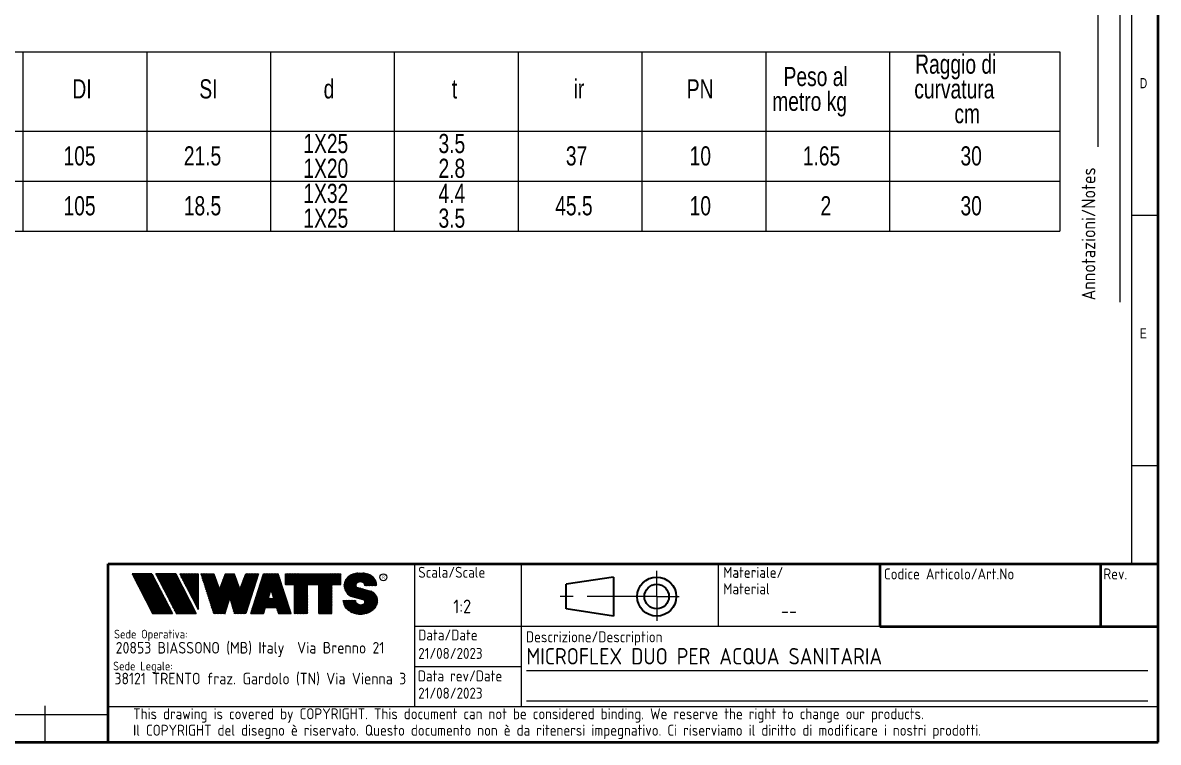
# Model space of a CAD drawing. Header units: millimetres. Extents: x 6 to 413, y 7 to 291.
# Drawn here: x 205.6 to 413.1, y 7.1 to 138.5 of the extents above; entities that cross this region are included whole.
import ezdxf

# ---------------------------------------------------------------- set-up
doc = ezdxf.new("R2010")
doc.units = ezdxf.units.MM
doc.linetypes.add('CENTERX2', pattern=[20.319999999999997, 12.7, -2.54, 2.54, -2.54])
doc.styles.add('SLDTEXTSTYLE0', font='ISOCP3', dxfattribs={"width": 0.96})
doc.styles.add('SLDTEXTSTYLE1', font='TXT', dxfattribs={"width": 0.605})
doc.styles.add('SLDTEXTSTYLE2', font='TXT', dxfattribs={"width": 0.75})
pattern_1 = [(45.0000000000001, (0, 0), (-0.1403165018917058, 0.1403165018917053), []), (135.0000000000001, (0, 0), (-0.1403165018917053, -0.1403165018917057), [])]

# ---------------------------------------------------------------- blocks, each defined once
blk = doc.blocks.new('SW_NOTE_0')
at = {"color": 0, "linetype": 'Continuous', "lineweight": 0, "insert": (0, 2.0463950369), "char_height": 1.5875, "attachment_point": 1, "style": 'SLDTEXTSTYLE0'}
blk.add_mtext('Sede Legale:', dxfattribs=at)
blk = doc.blocks.new('SW_NOTE_0_1')
at = {"color": 0, "linetype": 'Continuous', "lineweight": 0, "insert": (0, 2.0463950369), "char_height": 1.5875, "attachment_point": 1, "style": 'SLDTEXTSTYLE0'}
blk.add_mtext('Sede Operativa:', dxfattribs=at)
blk = doc.blocks.new('SW_NOTE_0_2')
at = {"color": 0, "linetype": 'Continuous', "lineweight": 0, "insert": (0, 2.7285267159), "char_height": 2.1166666667, "attachment_point": 1, "style": 'SLDTEXTSTYLE0'}
blk.add_mtext('20853 BIASSONO (MB) Italy  Via Brenno 21', dxfattribs=at)
blk = doc.blocks.new('SW_NOTE_0_3')
at = {"color": 0, "linetype": 'Continuous', "lineweight": 0, "insert": (0, 0.7734406439), "char_height": 0.6, "attachment_point": 1, "style": 'SLDTEXTSTYLE1'}
blk.add_mtext('R', dxfattribs=at)
blk = doc.blocks.new('SW_NOTE_0_4')
at = {"color": 0, "linetype": 'Continuous', "lineweight": 0, "insert": (0.8598958333, 2.7285267159), "char_height": 2.1166666667, "attachment_point": 1, "style": 'SLDTEXTSTYLE0'}
blk.add_mtext('38121 TRENTO fraz. Gardolo (TN) Via Vienna 3', dxfattribs=at)
blk = doc.blocks.new('Blocco3')
at = {"linetype": 'Continuous'}
h = blk.add_hatch(dxfattribs=at)
h.set_pattern_fill('NET', color=8, scale=0.0625, angle=45, style=0)
h.set_pattern_definition(pattern_1)
h.paths.add_polyline_path([(11.05444382492512, 14.16382701164379), (7.313952129728942, 21.3799670116438), (3.694452129728916, 21.3799670116438), (7.434943824925099, 14.16382701164379)], flags=0)
h = blk.add_hatch(dxfattribs=at)
h.set_pattern_fill('NET', color=8, scale=0.0625, angle=45, style=0)
h.set_pattern_definition(pattern_1)
h.paths.add_polyline_path([(15.3933988249251, 14.16382701164379), (11.65290712972893, 21.37996701164379), (8.033407129728966, 21.37996701164379), (11.77389882492522, 14.16382701164379)], flags=0)
h = blk.add_hatch(dxfattribs=at)
h.set_pattern_fill('NET', color=8, scale=0.0625, angle=45, style=0)
h.set_pattern_definition(pattern_1)
h.paths.add_polyline_path([(12.37769623268193, 21.37996701164379), (12.37419275042715, 21.37646352938913), (15.77659712972891, 14.8648670116438), (15.77659712972891, 21.37996701164379)], flags=0)
h = blk.add_hatch(dxfattribs=at)
h.set_pattern_fill('NET', color=8, scale=0.0625, angle=45, style=0)
h.set_pattern_definition(pattern_1)
h.paths.add_polyline_path([(18.58302904500901, 14.1739670116438), (20.63202904500886, 14.17396701164379), (21.50652904500886, 17.08996701164384), (22.38062662423105, 14.17530887440915), (22.3819684869964, 14.1739670116438), (24.43002904500882, 14.1739670116438), (26.74152904500894, 21.37996701164335), (24.43152904500879, 21.37996701164335), (23.36652904500892, 18.53896701164332), (22.30152904500885, 21.37996701164331), (20.71152904500898, 21.37996701164331), (19.64652904500904, 18.53896701164336), (18.58839398242877, 21.36165406590695), (18.57008103669182, 21.37996701164385), (16.27152904500887, 21.37996701164379)], flags=0)
h = blk.add_hatch(dxfattribs=at)
h.set_pattern_fill('NET', color=8, scale=0.0625, angle=45, style=0)
h.set_pattern_definition(pattern_1)
h.paths.add_polyline_path([(28.0109849374968, 15.27196701164379), (30.06807315252094, 15.27196701164379), (30.41502904500895, 14.1739670116438), (32.71602904500884, 14.1739670116438), (30.38202904500878, 21.37996701164385), (27.69702904500885, 21.37996701164385), (25.3630290450089, 14.1739670116438), (27.66402904500879, 14.1739670116438)], flags=0)
h.paths.add_polyline_path([(29.55237914838586, 16.90396701164381), (28.5266789416319, 16.90396701164381), (29.03952904500888, 18.52696701164385)], flags=0)
h = blk.add_hatch(dxfattribs=at)
h.set_pattern_fill('NET', color=8, scale=0.0625, angle=45, style=0)
h.set_pattern_definition(pattern_1)
h.paths.add_polyline_path([(40.177029045009, 14.18567151533784), (40.177029045009, 19.44496701164383), (41.80752904500887, 19.44496701164383), (41.80752904500887, 21.37996701164385), (31.71852904500885, 21.37996701164385), (31.71852904500885, 19.44496701164383), (33.34902904500883, 19.44496701164383), (33.34902904500883, 14.1739670116438), (35.74002904500887, 14.1739670116438), (35.74002904500887, 19.44496701164383), (37.78602904500886, 19.44496701164383), (37.78602904500886, 14.1739670116438), (40.16532454131496, 14.1739670116438)], flags=0)
h = blk.add_hatch(dxfattribs=at)
h.set_pattern_fill('NET', color=8, scale=0.0625, angle=45, style=0)
h.set_pattern_definition(pattern_1)
edge = h.paths.add_edge_path(flags=0)
edge.add_arc((45.06115806892275, 16.5114450354798), 0.5957262272328816, 186.5198373590754, 199.3038780978758, ccw=False)
edge.add_arc((45.04420873719567, 16.50962366435909), 0.5786797133902571, 180.0155103752775, 186.5312194619315, ccw=False)
edge.add_line((44.46552904500891, 16.50946701164423), (42.25752904500893, 16.50946701164385))
edge.add_arc((44.18603307666216, 16.50996104706786), 1.928504094933136, 180.0146777728456, 186.4123960736497)
edge.add_arc((44.23738139714609, 16.515362801642), 1.980134492169909, 186.4017819582809, 198.9766475152823)
edge.add_arc((44.39128441893828, 16.56795904464408), 2.142776481560827, 198.9683875918098, 210.8849179078794)
edge.add_arc((44.61166259275087, 16.69943837653658), 2.39939542117679, 210.8780422952446, 221.9134871222623)
edge.add_arc((44.85480924302723, 16.91736933899839), 2.725913633704397, 221.9082412642137, 232.0310887879014)
edge.add_arc((45.07715513635127, 17.20193775914857), 3.087046356424883, 232.0272080115069, 241.3355965365689)
edge.add_arc((45.24603657093621, 17.51050012324978), 3.438801448091314, 241.3327083879403, 249.9896368441532)
edge.add_arc((45.34725225055329, 17.78801132532556), 3.734194511721926, 249.9874307793477, 258.1785727277432)
edge.add_arc((45.38771112548294, 17.98073158851377), 3.931115833052039, 258.1768281598786, 266.0905752210105)
edge.add_arc((45.39252904500938, 18.04976811020574), 4.000320196211769, 266.0891452354333, 273.9108547645717)
edge.add_arc((45.39731701440232, 17.98094836402009), 3.931334146149711, 273.9096448602884, 281.8229517588199)
edge.add_arc((45.4376869696974, 17.78842815150741), 3.734626849412173, 281.8219022035373, 290.0120942893549)
edge.add_arc((45.53875968590813, 17.51107897323941), 3.439434950392664, 290.0111619263286, 298.6664928415928)
edge.add_arc((45.7074598200074, 17.20261188871908), 3.087850429968319, 298.6656180832103, 307.9715773687166)
edge.add_arc((45.92962383311786, 16.91803887327351), 2.726825988362962, 307.9706091044987, 318.0900608434113)
edge.add_arc((46.17265778346068, 16.69998218189551), 2.400307661903285, 318.088616399965, 329.1198541825174)
edge.add_arc((46.39308337412456, 16.56827986020729), 2.143533575461953, 329.1171941602808, 341.0295003400614)
edge.add_arc((46.54725014449179, 16.5154588441048), 1.980569090086575, 341.0247377042438, 353.5968328221997)
edge.add_arc((46.59506746836535, 16.51041435044312), 1.932487507373016, 353.5873527063252, 356.7846350377361)
edge.add_arc((46.61165730255683, 16.50948641804131), 1.915871742552177, 356.7845142237129, 359.9994196348174)
edge.add_arc((46.72637301809257, 16.50946701163364), 1.801156026918341, 0, 74.22025531803895)
edge.add_line((47.2161795047902, 18.24274501555968), (44.82556098410442, 18.91830915241684))
edge.add_arc((44.9320242026464, 19.29505049810555), 0.3914951576375584, 172.7087314225675, 254.2202553180024, ccw=False)
edge.add_arc((45.12849007786608, 19.28333375051457), 0.5880100908548186, 162.165586868528, 174.0059807067136, ccw=False)
edge.add_arc((45.16002618631481, 19.27323782500176), 0.6211228028240731, 150.7625471398166, 162.1699870806363, ccw=False)
edge.add_arc((45.20519158401089, 19.24799848911449), 0.6728619177555087, 139.9607077937478, 150.7656315814739, ccw=False)
edge.add_arc((45.25507056166797, 19.20612283538228), 0.7379885796620933, 129.8123774333935, 139.9628536576919, ccw=False)
edge.add_arc((45.30072353609345, 19.15138842107454), 0.809263047047259, 120.27552402571419, 129.8140059279949, ccw=False)
edge.add_arc((45.33541956815332, 19.09199788199054), 0.8780456781598633, 111.2480161453112, 120.2769344950986, ccw=False)
edge.add_arc((45.35621963246292, 19.03856667885261), 0.9353827139821759, 102.59618479047049, 111.24938262362829, ccw=False)
edge.add_arc((45.36453465193721, 19.00146667799356), 0.9734030907632052, 94.17273331414867, 102.59760830043251, ccw=False)
edge.add_arc((45.36552904500888, 18.98820473740789), 0.9867022327901889, 85.82571215071579, 94.17428784928302, ccw=False)
edge.add_arc((45.36653040687354, 19.00151395523621), 0.9733554317742666, 77.40218507097399, 85.82747331441101, ccw=False)
edge.add_arc((45.37486568696492, 19.03865617343216), 0.9352894353064158, 68.75018505204758, 77.40424753390482, ccw=False)
edge.add_arc((45.39569695852665, 19.09211896634796), 0.8779116473468327, 59.722374852032715, 68.75267450752489, ccw=False)
edge.add_arc((45.43042996664173, 19.15152445821986), 0.8090974608341593, 50.18501575957839, 59.725454286712704, ccw=False)
edge.add_arc((45.47611632174291, 19.20625213501936), 0.7378067956658844, 40.03589260142758, 50.18887630755728, ccw=False)
edge.add_arc((45.52601146630402, 19.24809862811384), 0.6726865151564858, 29.232955538525573, 40.04070508617059, ccw=False)
edge.add_arc((45.57116176380907, 19.27329438071612), 0.6209818631501486, 17.828714093369115, 29.23875168617178, ccw=False)
edge.add_arc((45.60264583678176, 19.28335017090542), 0.5879309770710306, 5.993219805660885, 17.83521261898761, ccw=False)
edge.add_arc((45.61292558107525, 19.28434574377955), 0.5776034766636615, 0.012029249508600515, 6.001471372912306, ccw=False)
edge.add_line((46.19052904500881, 19.28446701163464), (48.34752902630239, 19.28446701163464))
edge.add_arc((46.39002351814973, 19.28445340842631), 1.957505508199923, 0.0003981630816975, 2.836014343801475)
edge.add_arc((46.37683713775991, 19.28380295287555), 1.970707921334659, 2.835933772533007, 5.659443682139332)
edge.add_arc((46.35838669738737, 19.28219581826266), 1.989226927693886, 5.653101356194594, 16.87308970083372)
edge.add_arc((46.28996746631433, 19.26159442663321), 2.060680327877944, 16.86907560868967, 27.8236333030418)
edge.add_arc((46.19185307363353, 19.20995215872329), 2.171555678974831, 27.82038250018099, 38.39292481794157)
edge.add_arc((46.08335200137739, 19.12411166863691), 2.309906905779259, 38.39030831921242, 48.53048232723409)
edge.add_arc((45.98392505033181, 19.01175101505159), 2.459942324295824, 48.52829796787363, 58.24686155261538)
edge.add_arc((45.90828833905262, 18.88970605071616), 2.603524628424836, 58.24492006637411, 67.59904062886916)
edge.add_arc((45.86290515069405, 18.77983331732091), 2.722401219848767, 67.59719673364309, 76.67446447463736)
edge.add_arc((45.84473518371627, 18.70351471180111), 2.800852920098214, 76.67261134518286, 85.57815923005096)
edge.add_arc((45.84229113252329, 18.67359855220153), 2.83086846943038, 85.57552266053499, 89.99518473518364)
edge.add_line((45.842529045009, 21.50446701163457), (44.94252904500888, 21.50446701163457))
edge.add_arc((44.94276695749281, 18.67359850982044), 2.830868511811478, 90.00481526470833, 94.42447730593362)
edge.add_arc((44.94032290617282, 18.70351467131333), 2.800852960581912, 94.42184073649385, 103.3273885570555)
edge.add_arc((44.92215293807671, 18.77983328213883), 2.722401254912012, 103.325535427645, 112.4028031126715)
edge.add_arc((44.87676974692227, 18.88970602315703), 2.603524655375139, 112.4009592174978, 121.7550797381683)
edge.add_arc((44.80113303096691, 19.01175099598262), 2.459942341566146, 121.7531382519939, 131.4717018150411)
edge.add_arc((44.70170607377013, 19.12411165738949), 2.309906913115744, 131.4695174557465, 141.6096914674093)
edge.add_arc((44.59320499475962, 19.20995215348743), 2.171555677284356, 141.6070749687322, 152.1796173186054)
edge.add_arc((44.49509059596939, 19.26159442501529), 2.060680319096067, 152.1763665156696, 163.1309242692057)
edge.add_arc((44.42667136062602, 19.28219581809734), 1.989226914404197, 163.1269101769954, 174.3468986007445)
edge.add_arc((44.57419603198336, 19.27593466072469), 2.136666986974319, 174.5695011428801, 255.0000000000066)
edge.add_line((44.02118592271279, 17.21207283582689), (45.84626778507497, 16.7230436246862))
edge.add_arc((45.72605237752408, 16.27439361585378), 0.4644766674849869, -75.4769371718246, 74.99999999999619, ccw=False)
edge.add_arc((45.45547266962009, 16.93669211548194), 1.17737379801132, 281.61443982591936, 289.1926520628284, ccw=False)
edge.add_arc((45.44209783683689, 17.0014953670647), 1.243542859950836, 273.8399017988016, 281.616949785706, ccw=False)
edge.add_arc((45.440529045009, 17.02449564793318), 1.266596567151676, 266.1589686822715, 273.84103131772883, ccw=False)
edge.add_arc((45.43895075328292, 17.00142536587583), 1.243472379722312, 258.3828294730344, 266.16031894243594, ccw=False)
edge.add_arc((45.42567488373167, 16.93701849461646), 1.177711505774551, 250.31862059628048, 258.38449360241736, ccw=False)
edge.add_arc((45.39245629651771, 16.84426652461201), 1.079190438371595, 241.7680470576149, 250.3207490608705, ccw=False)
edge.add_arc((45.33702181320746, 16.74112027367779), 0.9620916403619206, 232.5317468519101, 241.7708733172753, ccw=False)
edge.add_arc((45.26402174126313, 16.64596892275373), 0.8421633851545682, 222.4290094636793, 232.5356131763763, ccw=False)
edge.add_arc((45.18416462057952, 16.57306790402564), 0.7340351609004617, 211.3430568025371, 222.4343521567399, ccw=False)
edge.add_arc((45.11175154475656, 16.5290607105654), 0.649298633060035, 199.2950708619685, 211.3502326774161, ccw=False)
at = {"color": 7, "linetype": 'Continuous', "lineweight": 18}
for p, q in [((3.6944521297, 21.3799670116), (7.4349438249, 14.1638270116)), ((7.3139521297, 21.3799670116), (3.6944521297, 21.3799670116)), ((7.3139521297, 21.3799670116), (11.0544438249, 14.1638270116)), ((8.0334071297, 21.3799670116), (11.7738988249, 14.1638270116)), ((11.6529071297, 21.3799670116), (8.0334071297, 21.3799670116)), ((11.6529071297, 21.3799670116), (15.3933988249, 14.1638270116)), ((12.3723621297, 21.3799670116), (15.7765971297, 21.3799670116)), ((12.3723621297, 21.3799670116), (15.7765971297, 14.8648670116)), ((12.3741927504, 21.3764635294), (12.3776962327, 21.3799670116)), ((15.7765971297, 21.3799670116), (15.7765971297, 14.8648670116)), ((16.271529045, 21.3799670116), (18.581529045, 21.3799670116)), ((16.271529045, 21.3799670116), (18.583029045, 14.1739670116)), ((18.5883939824, 21.3616540659), (18.5700810367, 21.3799670116)), ((18.581529045, 21.3799670116), (19.646529045, 18.5389670116)), ((19.646529045, 18.5389670116), (20.711529045, 21.3799670116)), ((20.711529045, 21.3799670116), (22.301529045, 21.3799670116)), ((22.301529045, 21.3799670116), (23.366529045, 18.5389670116)), ((23.366529045, 18.5389670116), (24.431529045, 21.3799670116)), ((26.741529045, 21.3799670116), (24.430029045, 14.1739670116)), ((24.431529045, 21.3799670116), (26.741529045, 21.3799670116)), ((25.363029045, 14.1739670116), (27.697029045, 21.3799670116)), ((27.697029045, 21.3799670116), (30.382029045, 21.3799670116)), ((32.716029045, 14.1739670116), (30.382029045, 21.3799670116)), ((31.718529045, 21.3799670116), (41.807529045, 21.3799670116)), ((31.718529045, 19.4449670116), (31.718529045, 21.3799670116)), ((41.807529045, 19.4449670116), (41.807529045, 21.3799670116)), ((42.9950648301, 20.6806625626), (43.1401273367, 20.8257250692)), ((44.942529045, 21.5044670116), (45.842529045, 21.5044670116)), ((31.718529045, 19.4449670116), (33.349029045, 19.4449670116)), ((33.349029045, 14.1739670116), (33.349029045, 19.4449670116)), ((35.740029045, 14.1739670116), (35.740029045, 19.4449670116)), ((35.740029045, 19.4449670116), (37.786029045, 19.4449670116)), ((37.786029045, 14.1739670116), (37.786029045, 19.4449670116)), ((40.177029045, 14.1739670116), (40.177029045, 19.4449670116)), ((40.177029045, 19.4449670116), (41.807529045, 19.4449670116)), ((44.8255609841, 18.9183091524), (47.2161795048, 18.2427450156)), ((48.3475290263, 19.2844670116), (46.190529045, 19.2844670116)), ((21.506529045, 17.0899670116), (20.632029045, 14.1739670116)), ((21.506529045, 17.0899670116), (22.381029045, 14.1739670116)), ((29.039529045, 18.5269670116), (28.5266789416, 16.9039670116)), ((28.5266789416, 16.9039670116), (29.5523791484, 16.9039670116)), ((29.039529045, 18.5269670116), (29.5523791484, 16.9039670116)), ((44.0211859227, 17.2120728358), (45.8462677851, 16.7230436247)), ((28.0109849375, 15.2719670116), (27.664029045, 14.1739670116)), ((28.0109849375, 15.2719670116), (30.0680731525, 15.2719670116)), ((30.0680731525, 15.2719670116), (30.415029045, 14.1739670116)), ((42.257529045, 16.5094670116), (44.465529045, 16.5094670116)), ((7.4349438249, 14.1638270116), (11.0544438249, 14.1638270116)), ((11.7738988249, 14.1638270116), (15.3933988249, 14.1638270116)), ((20.632029045, 14.1739670116), (18.583029045, 14.1739670116)), ((22.381968487, 14.1739670116), (22.3806266242, 14.1753088744)), ((24.430029045, 14.1739670116), (22.381029045, 14.1739670116)), ((25.363029045, 14.1739670116), (27.664029045, 14.1739670116)), ((30.415029045, 14.1739670116), (32.716029045, 14.1739670116)), ((35.740029045, 14.1739670116), (33.349029045, 14.1739670116)), ((37.786029045, 14.1739670116), (40.177029045, 14.1739670116)), ((40.1653245413, 14.1739670116), (40.177029045, 14.1856715153))]:
    blk.add_line(p, q, dxfattribs=at)
blk.add_circle((49.5830483895, 20.7778850004), 0.6302727769328706, dxfattribs=at)
for centre, radius, start, end in [((44.7017060738, 19.1241116574), 2.309906913115741, 131.4695174557, 141.6096914674), ((44.801133031, 19.011750996), 2.459942341566148, 121.753138252, 131.471701815), ((44.8767697469, 18.8897060232), 2.603524655375143, 112.4009592175, 121.7550797382), ((44.9221529381, 18.7798332821), 2.722401254912012, 103.3255354276, 112.4028031127), ((44.9403229062, 18.7035146713), 2.800852960581919, 94.4218407365, 103.3273885571), ((44.9427669575, 18.6735985098), 2.830868511811481, 90.0048152647, 94.4244773059), ((45.8422911325, 18.6735985522), 2.830868469430371, 85.5755226605, 89.9951847352), ((45.8447351837, 18.7035147118), 2.800852920098217, 76.6726113452, 85.5781592301), ((45.8629051507, 18.7798333173), 2.722401219848772, 67.5971967336, 76.6744644746), ((45.9082883391, 18.8897060507), 2.603524628424831, 58.2449200664, 67.5990406289), ((45.9839250503, 19.011751015), 2.459942324295831, 48.5282979679, 58.2468615526), ((46.0833520014, 19.1241116686), 2.309906905779259, 38.3903083192, 48.5304823272), ((44.574196032, 19.2759346607), 2.136666986974321, 174.5695011429, 255), ((44.4266713606, 19.2821958181), 1.989226914404205, 163.126910177, 174.3468986007), ((44.495090596, 19.261594425), 2.060680319096064, 152.1763665157, 163.1309242692), ((44.5932049948, 19.2099521535), 2.171555677284359, 141.6070749687, 152.1796173186), ((44.9320242026, 19.2950504981), 0.3914951576375621, 172.7087314226, 254.220255318), ((45.1284900779, 19.2833337505), 0.5880100908548216, 162.1655868685, 174.0059807067), ((45.1600261863, 19.273237825), 0.6211228028240774, 150.7625471398, 162.1699870806), ((45.205191584, 19.2479984891), 0.6728619177555144, 139.9607077937, 150.7656315815), ((45.2550705617, 19.2061228354), 0.7379885796620934, 129.8123774334, 139.9628536577), ((45.3007235361, 19.1513884211), 0.809263047047257, 120.2755240257, 129.814005928), ((45.3354195682, 19.091997882), 0.8780456781598602, 111.2480161453, 120.2769344951), ((45.3562196325, 19.0385666788), 0.9353827139821707, 102.5961847905, 111.2493826236), ((45.3645346519, 19.001466678), 0.9734030907632061, 94.1727333141, 102.5976083004), ((45.365529045, 18.9882047374), 0.9867022327901879, 85.8257121507, 94.1742878493), ((45.3665304069, 19.0015139552), 0.9733554317742633, 77.402185071, 85.8274733144), ((45.374865687, 19.0386561734), 0.9352894353064114, 68.750185052, 77.4042475339), ((45.3956969585, 19.0921189663), 0.877911647346837, 59.722374852, 68.7526745075), ((45.4304299666, 19.1515244582), 0.8090974608341591, 50.1850157596, 59.7254542867), ((45.4761163217, 19.206252135), 0.7378067956658865, 40.0358926014, 50.1888763076), ((45.5260114663, 19.2480986281), 0.6726865151564876, 29.2329555385, 40.0407050862), ((45.5711617638, 19.2732943807), 0.6209818631501555, 17.8287140934, 29.2387516862), ((45.6026458368, 19.2833501709), 0.5879309770710358, 5.9932198057, 17.835212619), ((45.6129255811, 19.2843457438), 0.5776034766636643, 0.0120292495, 6.0014713729), ((46.1918530736, 19.2099521587), 2.171555678974832, 27.8203825002, 38.3929248179), ((46.2899674663, 19.2615944266), 2.06068032787794, 16.8690756087, 27.823633303), ((46.3583866974, 19.2821958183), 1.989226927693887, 5.6531013562, 16.8730897008), ((46.3768371378, 19.2838029529), 1.970707921334663, 2.8359337725, 5.6594436821), ((46.3900235181, 19.2844534084), 1.957505508199924, 0.0003981631, 2.8360143438), ((45.7260523775, 16.2743936158), 0.4644766674849887, 284.5230628282, 75), ((46.7263730181, 16.5094670116), 1.801156026920168, 7e-10, 74.220255318), ((44.1860330767, 16.5099610471), 1.928504094933163, 180.0146777728, 186.4123960736), ((44.2373813971, 16.5153628016), 1.980134492169936, 186.4017819583, 198.9766475153), ((44.3912844189, 16.5679590446), 2.142776481560883, 198.9683875918, 210.8849179079), ((44.6116625928, 16.6994383765), 2.399395421176823, 210.8780422952, 221.9134871223), ((44.854809243, 16.917369339), 2.725913633704416, 221.9082412642, 232.0310887879), ((45.0771551364, 17.2019377591), 3.087046356424895, 232.0272080115, 241.3355965366), ((45.0442087372, 16.5096236644), 0.5786797133902616, 180.0155103747, 186.5312194619), ((45.0611580689, 16.5114450355), 0.5957262272328773, 186.5198373591, 199.3038780979), ((45.1117515448, 16.5290607106), 0.6492986330600353, 199.295070862, 211.3502326774), ((45.1841646206, 16.573067904), 0.7340351609004631, 211.3430568025, 222.4343521567), ((45.2640217413, 16.6459689227), 0.8421633851545696, 222.4290094637, 232.5356131764), ((45.3370218132, 16.7411202737), 0.9620916403619229, 232.5317468519, 241.7708733173), ((45.3924562965, 16.8442665246), 1.079190438371592, 241.7680470576, 250.3207490609), ((45.4256748837, 16.9370184946), 1.17771150577455, 250.3186205963, 258.3844936024), ((45.4389507533, 17.0014253659), 1.243472379722314, 258.382829473, 266.1603189424), ((45.440529045, 17.0244956479), 1.266596567151677, 266.1589686823, 273.8410313177), ((45.4420978368, 17.0014953671), 1.243542859950833, 273.8399017988, 281.6169497857), ((45.4554726696, 16.9366921155), 1.177373798011318, 281.6144398259, 289.1926520628), ((45.4534898068, 16.9424048088), 1.183420828830196, 289.1923920737, 289.6798656664), ((45.4885761183, 16.844474954), 1.07939534120923, 289.6768084584, 292.8867792228), ((45.4893501133, 16.8425594132), 1.077329585994261, 292.8884764659, 296.1017072893), ((45.70745982, 17.2026118887), 3.087850429968317, 298.6656180832, 307.9715773687), ((45.9296238331, 16.9180388733), 2.726825988362958, 307.9706091045, 318.0900608434), ((46.1726577835, 16.6999821819), 2.400307661903371, 318.0886164, 329.1198541826), ((46.3930833741, 16.5682798602), 2.143533575461955, 329.1171941603, 341.0295003401), ((46.5472501445, 16.5154588441), 1.980569090086578, 341.0247377042, 353.5968328222), ((46.5950674684, 16.5104143504), 1.932487507373017, 353.5873527063, 356.7846350377), ((46.6116573026, 16.509486418), 1.915871742552178, 356.7845142237, 359.9994196352), ((45.2460365709, 17.5105001232), 3.438801448091321, 241.3327083879, 249.9896368442), ((45.3472522506, 17.7880113253), 3.734194511722001, 249.9874307793, 258.1785727277), ((45.3877111255, 17.9807315885), 3.931115833052035, 258.1768281599, 266.090575221), ((45.392529045, 18.0497681102), 4.000320196211768, 266.0891452354, 273.9108547646), ((45.3973170144, 17.980948364), 3.931334146149712, 273.9096448603, 281.8229517588), ((45.4376869697, 17.7884281515), 3.734626849412178, 281.8219022035, 290.0120942894), ((45.5387596859, 17.5110789732), 3.439434950392669, 290.0111619263, 298.6664928416)]:
    blk.add_arc(centre, radius, start, end, dxfattribs=at)
at = {"color": 7, "linetype": 'Continuous', "lineweight": 0}
for name, p in [('SW_NOTE_0_3', (49.3891536268, 20.352955282)), ('SW_NOTE_0_1', (0.3940809582, 9.1445251874)), ('SW_NOTE_0_2', (0.6867729306, 6.2319811604)), ('SW_NOTE_0', (0.2250572358, 3.3187543051)), ('SW_NOTE_0_4', (-0.4046335912, 0.6092819875))]:
    blk.add_blockref(name, p, dxfattribs=at)
blk = doc.blocks.new('SW_NOTE_0_5')
at = {"color": 0, "linetype": 'Continuous', "lineweight": 0, "char_height": 2, "attachment_point": 1, "style": 'SLDTEXTSTYLE0'}
for s, insert in [('Materiale/', (0, 2.5781354795)), ('Material', (0, -0.4218645465))]:
    blk.add_mtext(s, dxfattribs=dict(at, insert=insert))
blk = doc.blocks.new('SW_NOTE_0_7')
at = {"color": 0, "linetype": 'Continuous', "lineweight": 0, "char_height": 2, "attachment_point": 1, "style": 'SLDTEXTSTYLE0'}
for s, insert in [('This drawing is covered by COPYRIGHT. This document can not be considered binding. We reserve the right to change our products.', (0, 2.5781354795)), ('Il COPYRIGHT del disegno è riservato. Questo documento non è da ritenersi impegnativo. Ci riserviamo il diritto di modificare i nostri prodotti.', (0, -0.4218645465))]:
    blk.add_mtext(s, dxfattribs=dict(at, insert=insert))
blk = doc.blocks.new('SW_TABLEANNOTATION_1')
at = {"color": 0, "linetype": 'Continuous', "lineweight": 18}
for p, q in [((46.8095761658, 0), (69.4243540917, 0)), ((69.4243540917, 0), (69.4243540917, -14.505010979)), ((69.4243540917, 0), (92.0391320176, 0)), ((92.0391320176, 0), (92.0391320176, -14.505010979)), ((92.0391320176, 0), (114.6539099435, 0)), ((114.6539099435, 0), (114.6539099435, -14.505010979)), ((114.6539099435, 0), (137.2686878694, 0)), ((137.2686878694, 0), (137.2686878694, -14.505010979)), ((137.2686878694, 0), (159.8834657953, 0)), ((159.8834657953, 0), (159.8834657953, -14.505010979)), ((159.8834657953, 0), (182.4982437212, 0)), ((182.4982437212, 0), (182.4982437212, -14.505010979)), ((182.4982437212, 0), (205.1130216471, 0)), ((205.1130216471, 0), (205.1130216471, -14.505010979)), ((205.1130216471, 0), (227.727799573, 0)), ((227.727799573, 0), (227.727799573, -14.505010979)), ((227.727799573, 0), (258.8296335627, 0)), ((258.8296335627, 0), (258.8296335627, -14.505010979)), ((46.8095761658, -14.505010979), (69.4243540917, -14.505010979)), ((69.4243540917, -14.505010979), (69.4243540917, -23.6105300479)), ((69.4243540917, -14.505010979), (92.0391320176, -14.505010979)), ((92.0391320176, -14.505010979), (92.0391320176, -23.6105300479)), ((92.0391320176, -14.505010979), (114.6539099435, -14.505010979)), ((114.6539099435, -14.505010979), (114.6539099435, -23.6105300479)), ((114.6539099435, -14.505010979), (137.2686878694, -14.505010979)), ((137.2686878694, -14.505010979), (137.2686878694, -23.6105300479)), ((137.2686878694, -14.505010979), (159.8834657953, -14.505010979)), ((159.8834657953, -14.505010979), (159.8834657953, -23.6105300479)), ((159.8834657953, -14.505010979), (182.4982437212, -14.505010979)), ((182.4982437212, -14.505010979), (182.4982437212, -23.6105300479)), ((182.4982437212, -14.505010979), (205.1130216471, -14.505010979)), ((205.1130216471, -14.505010979), (205.1130216471, -23.6105300479)), ((205.1130216471, -14.505010979), (227.727799573, -14.505010979)), ((227.727799573, -14.505010979), (227.727799573, -23.6105300479)), ((227.727799573, -14.505010979), (258.8296335627, -14.505010979)), ((258.8296335627, -14.505010979), (258.8296335627, -23.6105300479)), ((46.8095761658, -23.6105300479), (69.4243540917, -23.6105300479)), ((69.4243540917, -23.6105300479), (69.4243540917, -32.7160491168)), ((69.4243540917, -23.6105300479), (92.0391320176, -23.6105300479)), ((92.0391320176, -23.6105300479), (92.0391320176, -32.7160491168)), ((92.0391320176, -23.6105300479), (114.6539099435, -23.6105300479)), ((114.6539099435, -23.6105300479), (114.6539099435, -32.7160491168)), ((114.6539099435, -23.6105300479), (137.2686878694, -23.6105300479)), ((137.2686878694, -23.6105300479), (137.2686878694, -32.7160491168)), ((137.2686878694, -23.6105300479), (159.8834657953, -23.6105300479)), ((159.8834657953, -23.6105300479), (159.8834657953, -32.7160491168)), ((159.8834657953, -23.6105300479), (182.4982437212, -23.6105300479)), ((182.4982437212, -23.6105300479), (182.4982437212, -32.7160491168)), ((182.4982437212, -23.6105300479), (205.1130216471, -23.6105300479)), ((205.1130216471, -23.6105300479), (205.1130216471, -32.7160491168)), ((205.1130216471, -23.6105300479), (227.727799573, -23.6105300479)), ((227.727799573, -23.6105300479), (227.727799573, -32.7160491168)), ((227.727799573, -23.6105300479), (258.8296335627, -23.6105300479)), ((258.8296335627, -23.6105300479), (258.8296335627, -32.7160491168)), ((46.8095761658, -32.7160491168), (69.4243540917, -32.7160491168)), ((69.4243540917, -32.7160491168), (92.0391320176, -32.7160491168)), ((92.0391320176, -32.7160491168), (114.6539099435, -32.7160491168)), ((114.6539099435, -32.7160491168), (137.2686878694, -32.7160491168)), ((137.2686878694, -32.7160491168), (159.8834657953, -32.7160491168)), ((159.8834657953, -32.7160491168), (182.4982437212, -32.7160491168)), ((182.4982437212, -32.7160491168), (205.1130216471, -32.7160491168)), ((205.1130216471, -32.7160491168), (227.727799573, -32.7160491168)), ((227.727799573, -32.7160491168), (258.8296335627, -32.7160491168))]:
    blk.add_line(p, q, dxfattribs=at)
at = {"color": 0, "linetype": 'Continuous', "lineweight": 0, "char_height": 3.5, "attachment_point": 1, "style": 'SLDTEXTSTYLE2'}
for s, insert in [('Raggio di', (232.4189942963, -0.4779213679)), ('Peso al', (208.3801323913, -2.7407684003)), ('DI', (78.4688957894, -5.0036156655)), ('SI', (101.6572848351, -5.0036156655)), ('d', (124.3619933642, -5.0036156655)), ('t', (147.786146254, -5.0036156655)), ('ir', (170.0217574977, -5.0036156655)), ('PN', (190.6993827221, -5.0036156655)), ('curvatura', (232.2537162043, -5.0036158984)), ('metro kg', (206.3068686419, -7.2664629308)), ('cm', (239.5818413868, -9.5293104288)), ('1X25', (120.6602569122, -14.979232704)), ('3.5', (145.343438015, -14.979232704)), ('105', (76.8525763808, -17.2420799692)), ('21.5', (98.8208264501, -17.2420799692)), ('37', (168.6047435647, -17.2420799692)), ('10', (191.2195214906, -17.2420799692)), ('1.65', (211.8947160796, -17.2420799692)), ('30', (240.6926053743, -17.2420799692)), ('1X20', (120.6602569122, -19.5049272344)), ('2.8', (145.343438015, -19.5049272344)), ('1X32', (120.6602569122, -24.0847517729)), ('4.4', (145.343438015, -24.0847517729)), ('105', (76.8525763808, -26.3475990381)), ('18.5', (98.8208264501, -26.3475990381)), ('45.5', (166.6651602278, -26.3475990381)), ('10', (191.2195214906, -26.3475990381)), ('2', (215.1273550133, -26.3475990381)), ('30', (240.6926053743, -26.3475990381)), ('1X25', (120.6602569122, -28.6104463033)), ('3.5', (145.343438015, -28.6104463033))]:
    blk.add_mtext(s, dxfattribs=dict(at, insert=insert))

msp = doc.modelspace()

# ---------------------------------------------------------------- linework, layer by layer
at = {"color": 7, "linetype": 'Continuous', "lineweight": 35}
for p, q in [((413.0639869005, 7.1062131717), (413.0639869005, 291.1062131717)), ((221.2162842212, 39.6951229249), (413.0639869005, 39.6951229249)), ((221.2162842212, 7.1062131717), (221.2162842212, 39.6951229249)), ((362.1851830498, 39.6951229249), (412.8546617654, 39.6951229249)), ((362.1851830498, 39.6951229249), (362.1851830498, 28.2235015288)), ((402.4800195042, 39.6951229249), (402.4800195042, 28.2235015288)), ((362.1851830498, 28.2235015288), (413.0639869005, 28.2235015288)), ((6.2733619838, 7.1062131717), (413.0639869005, 7.1062131717))]:
    msp.add_line(p, q, dxfattribs=at)
at = {"color": 7, "linetype": 'Continuous', "lineweight": 18}
for p, q in [((408.1445930387, 286.1523380588), (408.1445930387, 39.6951229249)), ((402.0660452797, 115.8303096483), (402.0660452797, 283.5787745213)), ((406.1006786879, 87.4616518222), (406.1006786879, 283.5787745213)), ((408.1445930387, 103.3523380588), (413.0639869005, 103.3523380588)), ((408.1445930387, 57.6523380588), (413.0639869005, 57.6523380588)), ((277.1851830498, 39.6951229249), (277.1851830498, 13.6242861781)), ((296.6851830498, 39.6951229249), (296.6851830498, 31.6951229249)), ((332.717081705, 28.2235015288), (332.717081705, 39.6951229249)), ((296.6851830498, 31.6951229249), (296.6851830498, 23.6951229249)), ((362.1851830498, 28.2235015288), (277.1851830498, 28.2235015288)), ((296.6851830498, 23.6951229249), (296.6851830498, 15.6951229249)), ((277.1851830498, 20.9607564334), (296.6851830498, 20.9607564334)), ((297.6276510643, 20.2312968127), (411.1276510643, 20.2312968127)), ((296.6851830498, 15.6951229249), (296.6851830498, 13.6242861781)), ((297.6276510643, 14.6951229249), (411.1276510643, 14.6951229249)), ((209.6972533125, 13.7435861489), (209.6972533125, 7.1062131717)), ((221.2162842212, 13.6242861781), (413.0639869005, 13.6242861781)), ((221.2162842212, 12.1435861489), (11.2972533125, 12.1435861489))]:
    msp.add_line(p, q, dxfattribs=at)
at = {"color": 7, "linetype": 'CENTERX2', "lineweight": 18}
for q in [(321.4372588698, 38.428509842), (303.834448683, 33.7188752272), (325.5255047294, 33.7188752272), (321.4372588698, 29.2555036284)]:
    msp.add_line((321.4372588698, 33.7188752272), q, dxfattribs=at)
at = {"color": 7, "linetype": 'Continuous', "lineweight": 25}
for p, q in [((313.5592146688, 37.2889487303), (304.9014077565, 35.9608728696)), ((304.9014077565, 31.4768775848), (304.9014077565, 35.9608728696)), ((313.5592146688, 37.2889487303), (313.5592146688, 30.1488017241)), ((313.5592146688, 30.1488017241), (304.9014077565, 31.4768775848))]:
    msp.add_line(p, q, dxfattribs=at)
for radius in [3.570073503097982, 2.241997642408753]:
    msp.add_circle((321.4372588698, 33.7188752272), radius, dxfattribs=at)

# ---------------------------------------------------------------- block references
at = {"color": 7, "linetype": 'Continuous', "lineweight": 0}
for name, p in [('SW_TABLEANNOTATION_1', (136.236411717, 133.183822865)), ('SW_NOTE_0_5', (333.5848337657, 36.5555217996)), ('SW_NOTE_0_7', (225.800196958, 10.7335051763))]:
    msp.add_blockref(name, p, dxfattribs=at)
at = {"color": 7, "linetype": 'Continuous'}
msp.add_blockref('Blocco3', (221.9308917919, 16.4642854406), dxfattribs=at)

# ---------------------------------------------------------------- texts
at = {"color": 7, "linetype": 'Continuous', "lineweight": 0}
for s, insert, char_height, attachment_point, style in [('D', (409.6943888108, 128.4005845487), 1.8520833333, 1, 'SLDTEXTSTYLE2'), ('E', (409.6943888108, 82.7005845487), 1.8520833333, 1, 'SLDTEXTSTYLE2'), ('Scala/Scale', (277.8772702172, 39.1524795574), 2, 1, 'SLDTEXTSTYLE0'), ('Codice Articolo/Art.No', (362.9396847372, 38.8523546251), 2, 1, 'SLDTEXTSTYLE0'), ('Rev.', (403.0361331831, 38.8523546251), 2, 1, 'SLDTEXTSTYLE0'), ('1:2', (285.9171711766, 33.1610447735), 2.5, 2, 'SLDTEXTSTYLE0'), ('--', (347.0728662488, 32.3639760797), 2.5, 3, 'SLDTEXTSTYLE0'), ('Data/Date', (277.8719117297, 27.700072444), 2, 1, 'SLDTEXTSTYLE0'), ('Descrizione/Description', (297.5529351105, 27.3644853023), 2, 1, 'SLDTEXTSTYLE0'), ('21/08/2023', (277.8719117297, 24.3373885874), 2, 1, 'SLDTEXTSTYLE0'), ('MICROFLEX DUO PER ACQUA SANITARIA', (297.6405040147, 24.3149057095), 3, 1, 'SLDTEXTSTYLE0'), ('Data rev/Date', (277.8019470526, 20.2244289897), 2, 1, 'SLDTEXTSTYLE0'), ('21/08/2023', (277.8719117297, 17.074643492), 2, 1, 'SLDTEXTSTYLE0')]:
    msp.add_mtext(s, dxfattribs=dict(at, insert=insert, char_height=char_height, attachment_point=attachment_point, style=style))
at = {"color": 7, "linetype": 'Continuous', "lineweight": 0, "insert": (399.0717351131, 87.8105938653), "char_height": 2.5, "attachment_point": 1, "rotation": 90.0000000000002, "style": 'SLDTEXTSTYLE0'}
msp.add_mtext('Annotazioni/Notes', dxfattribs=at)

doc.saveas('drawing.dxf')
